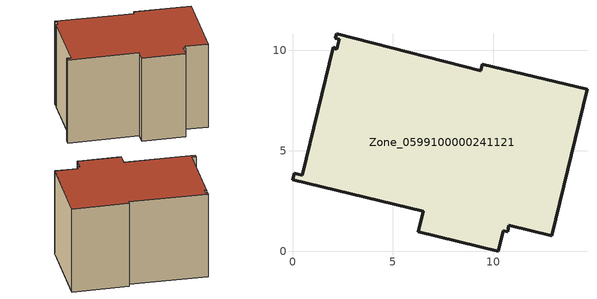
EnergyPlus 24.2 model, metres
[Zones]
Zone_0599100000241121
 floor ground (C_G): 9.36,8.99 9.44,9.32 14.66,8.06 12.89,0.79 10.77,1.3 10.7,0.99 10.5,1.04 10.25,0 6.26,0.97 6.5,2.01 0,3.57 0.08,3.88 0.49,3.78 2.03,10.17 2.21,10.05 2.32,10.56 2.13,10.6 2.19,10.84 z0
 wall outside (C_F): 9.44,9.32 9.36,8.99 2.19,10.84 2.13,10.6 2.32,10.56 2.21,10.05 2.03,10.17 0.49,3.78 0.08,3.88 0,3.57 6.5,2.01 6.26,0.97 10.25,0 10.5,1.04 10.7,0.99 10.77,1.3 12.89,0.79 14.66,8.06 9.44,9.32 z0:8.6
 roof outside (C_R): 0,3.57 6.5,2.01 6.26,0.97 10.25,0 10.5,1.04 10.7,0.99 10.77,1.3 12.89,0.79 14.66,8.06 9.44,9.32 9.36,8.99 2.19,10.84 2.13,10.6 2.32,10.56 2.21,10.05 2.03,10.17 0.49,3.78 0.08,3.88 z8.6
[BUILDING]
Pand.0599100000241121: North Axis=0; Terrain=City; Loads Convergence Tolerance Value=0.04; Temperature Convergence Tolerance Value=0.4; Solar Distribution=FullExterior; Maximum Number of Warmup Days=25; Minimum Number of Warmup Days=1
[Site:Location]
Rotterdam.The.Hague.AP_ZH_NLD Design_Conditions: Latitude=51.96; Longitude=4.45; Time Zone=1; Elevation=-4.5
[SITE:GROUNDTEMPERATURE:BUILDINGSURFACE]
18, 18, 18, 18, 18, 18, 18, 18, 18, 18, 18, 18
[MATERIAL] Thermal Absorptance=0.9; Solar Absorptance=0.7; Visible Absorptance=0.7
Name | Roughness | Thickness | Conductivity | Density | Specific Heat
G.TC.1992-2005 | MediumSmooth | 0.15 | 0.06 | 540 | 1210
F.TC.1992-2005 | Rough | 0.3 | 0.12 | 1920 | 840
R.TC.1992-2005 | MediumRough | 0.2 | 0.08 | 1500 | 1000
[CONSTRUCTION]
C_G: G.TC.1992-2005
C_F: F.TC.1992-2005
C_R: R.TC.1992-2005
[ZONE]
Zone_0599100000241121: Type=1; Multiplier=1; Ceiling Height=Autocalculate; Volume=Autocalculate; Floor Area=autocalculate; Part of Total Floor Area=Yes
[ZONEINFILTRATION:DESIGNFLOWRATE]
Infil_Zone_0599100000241121: Zone or ZoneList or Space or SpaceList=Zone_0599100000241121; Schedule=AlwaysOn; Design Flow Rate Calculation Method=Flow/Area; Flow Rate per Floor Area=0.0015; Constant Term Coefficient=1; Temperature Term Coefficient=0; Velocity Term Coefficient=0; Velocity Squared Term Coefficient=0
[HVACTEMPLATE:ZONE:IDEALLOADSAIRSYSTEM]
Zone_0599100000241121: Maximum Heating Supply Air Temperature=50; Minimum Cooling Supply Air Temperature=13; Maximum Heating Supply Air Humidity Ratio=0.0156; Minimum Cooling Supply Air Humidity Ratio=0.0077; Heating Limit=NoLimit; Cooling Limit=NoLimit; Dehumidification Control Type=ConstantSensibleHeatRatio; Cooling Sensible Heat Ratio=0.7; Dehumidification Setpoint=60; Humidification Control Type=None; Humidification Setpoint=30; Outdoor Air Method=None; Outdoor Air Flow Rate per Person=0.00944; Outdoor Air Flow Rate per Zone Floor Area=0; Outdoor Air Flow Rate per Zone=0; Demand Controlled Ventilation Type=None; Outdoor Air Economizer Type=NoEconomizer; Heat Recovery Type=None; Sensible Heat Recovery Effectiveness=0.7; Latent Heat Recovery Effectiveness=0.65
[ZONECONTROL:THERMOSTAT]
ThermostatControl_Zone_0599100000241121: Zone or ZoneList=Zone_0599100000241121; Control Type Schedule=DualSetpointControlType; Control 1=Thermostat_Zone_0599100000241121; Temperature Difference Between Cutout And Setpoint=0
[THERMOSTATSETPOINT:DUALSETPOINT]
Thermostat_Zone_0599100000241121: Heating Setpoint Temperature Schedule=HeatingSetpoint_Zone_0599100000241121; Cooling Setpoint Temperature Schedule=CoolingSetpoint_Zone_0599100000241121
[SCHEDULE:COMPACT]
HeatingSetpoint_Zone_0599100000241121: Through: 12/31, For: AllDays, Until: 24:00, 21
CoolingSetpoint_Zone_0599100000241121: Through: 12/31, For: AllDays, Until: 24:00, 24
DualSetpointControlType: Through: 12/31, For: AllDays, Until: 24:00, 4
AlwaysOn: Through: 12/31, For: AllDays, Until: 24:00, 1
